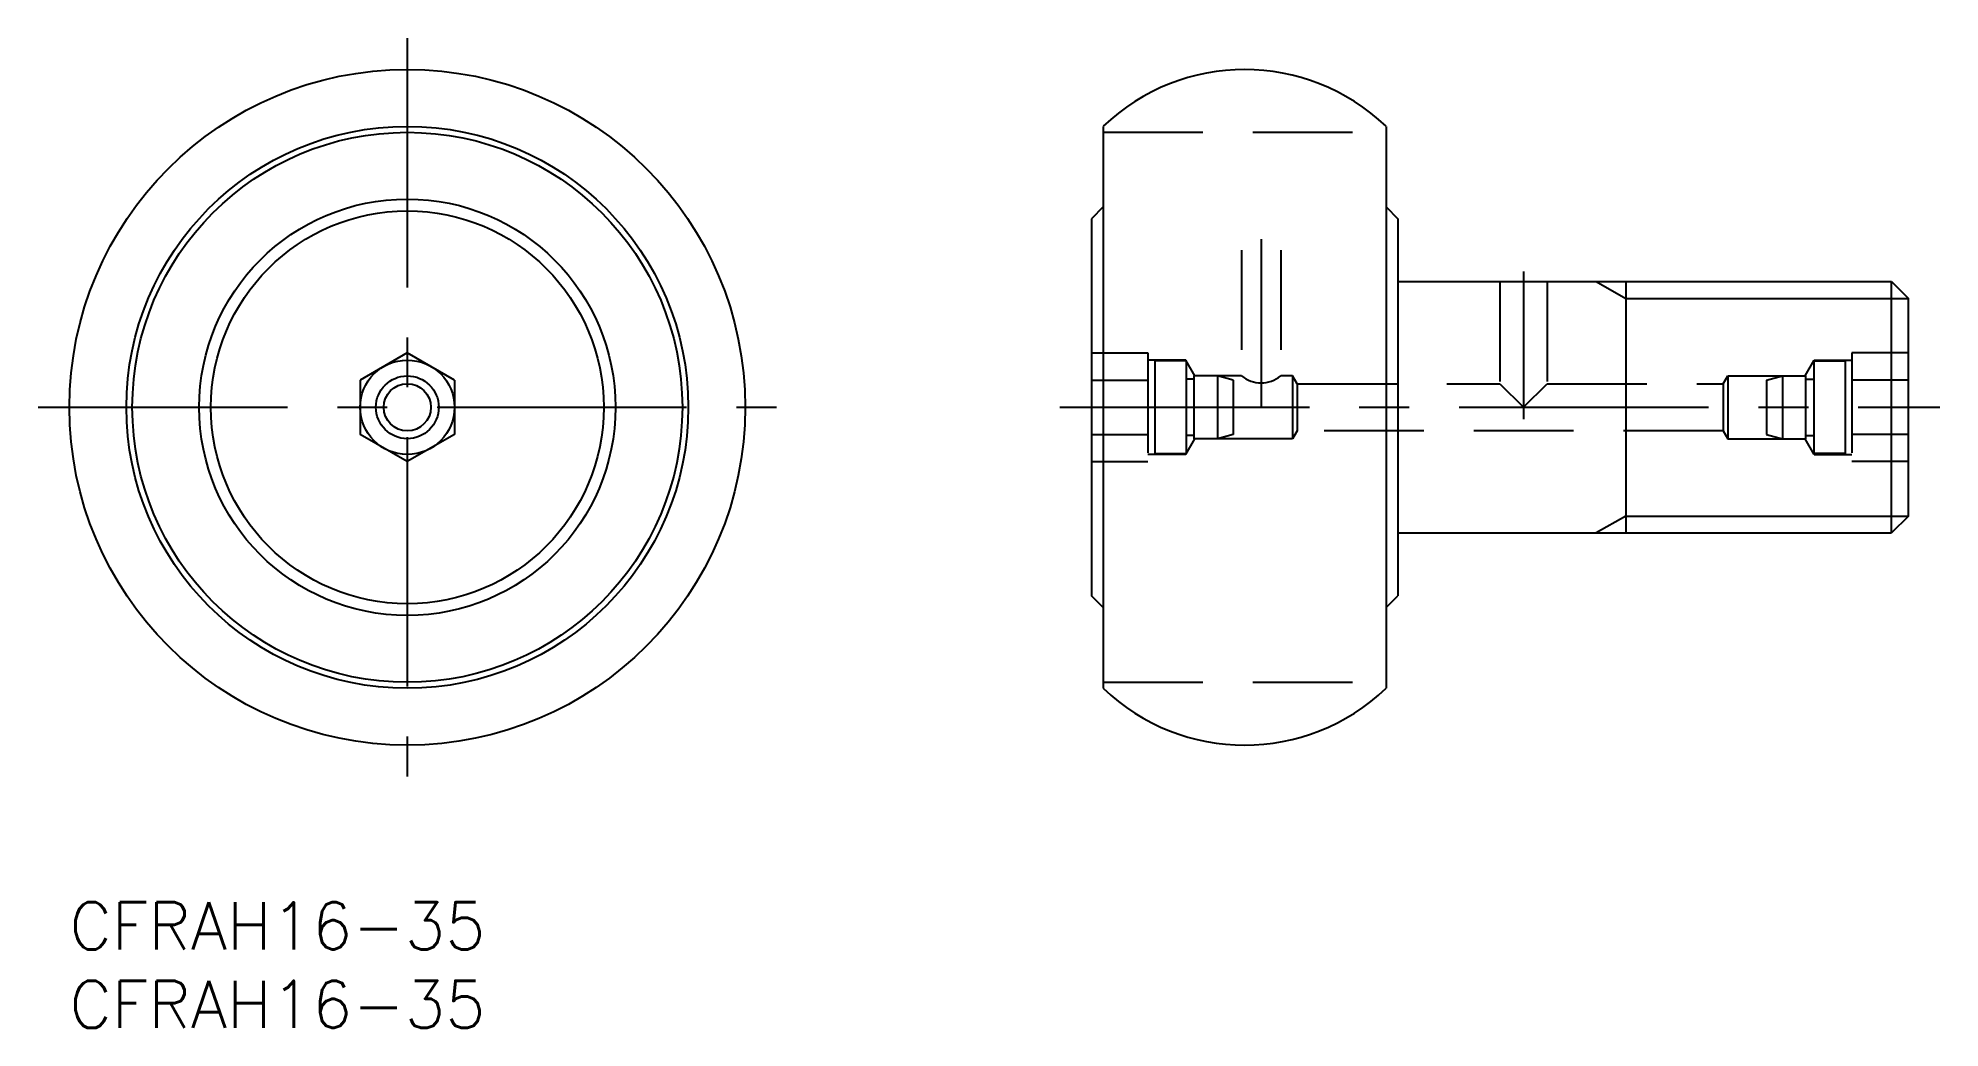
# Model space of a CAD drawing. Extents: x -2 to 119, y -8 to 55.
import ezdxf

# ---------------------------------------------------------------- set-up
doc = ezdxf.new("R2010")
doc.units = 0
doc.header["$LTSCALE"] = 0.5
doc.linetypes.add('CENTER', pattern=[50.8, 31.75, -6.35, 6.35, -6.35])
doc.linetypes.add('DASHED', pattern=[19.05, 12.7, -6.35])
for name, color, linetype in [('MSM_CENTER', 1, 'CENTER'), ('MSM_CONTINUOUS', 7, 'CONTINUOUS'), ('MSM_DASHED', 4, 'DASHED'), ('MSM_NARROW', 5, 'CONTINUOUS'), ('MSM_PART_NUMBER', 7, 'CONTINUOUS')]:
    doc.layers.add(name, color=color, linetype=linetype)
doc.styles.get("Standard").update_dxf_attribs({"font": 'txt.shx', "height": 3, "bigfont": 'bigfont.shx'})

# ---------------------------------------------------------------- blocks, each defined once
blk = doc.blocks.new('*U19')
at = {"layer": 'MSM_PART_NUMBER'}
blk.add_text('CFRAH16-35', height=3, dxfattribs=at).set_placement((0, -3))
blk = doc.blocks.new('*U20')
at = {"layer": 'MSM_PART_NUMBER'}
blk.add_text('CFRAH16-35', height=3, dxfattribs=at).set_placement((0, -8))

msp = doc.modelspace()

# ---------------------------------------------------------------- linework, layer by layer
at = {"layer": 'MSM_CENTER'}
for p, q in [((21.5, 55), (21.5, 8)), ((75.83, 42.21), (75.83, 31.58)), ((92.53, 40.15), (92.53, 30.75)), ((-2, 31.5), (45, 31.5)), ((63.03, 31.5), (119.03, 31.5))]:
    msp.add_line(p, q, dxfattribs=at)
at = {"layer": 'MSM_CONTINUOUS'}
for p, q in [((65.78, 49.38), (65.78, 13.62)), ((83.78, 49.38), (83.78, 13.62)), ((65.78, 44.25), (65.03, 43.5)), ((83.78, 44.25), (84.53, 43.5)), ((65.03, 43.5), (65.03, 19.5)), ((84.53, 43.5), (84.53, 19.5)), ((84.53, 39.5), (115.95, 39.5)), ((99.03, 39.5), (99.03, 23.5)), ((115.95, 23.5), (115.95, 39.5)), ((115.95, 39.5), (117.03, 38.42)), ((117.03, 24.58), (117.03, 38.42)), ((21.5, 34.96), (18.5, 33.23)), ((24.5, 33.23), (21.5, 34.96)), ((18.5, 33.23), (18.5, 29.77)), ((24.5, 33.23), (24.5, 29.77)), ((21.5, 28.04), (18.5, 29.77)), ((24.5, 29.77), (21.5, 28.04)), ((117.03, 24.58), (115.95, 23.5)), ((84.53, 23.5), (115.95, 23.5)), ((65.78, 18.75), (65.03, 19.5)), ((83.78, 18.75), (84.53, 19.5))]:
    msp.add_line(p, q, dxfattribs=at)
for radius in [21.5, 17.88, 17.5, 13.25, 12.5, 3, 2, 1.5]:
    msp.add_circle((21.5, 31.5), radius, dxfattribs=at)
for centre, start, end in [((74.78, 40), 46.1869, 133.8131), ((74.78, 23), 226.1869, 313.8131)]:
    msp.add_arc(centre, 13, start, end, dxfattribs=at)
at = {"layer": 'MSM_DASHED'}
for p, q in [((65.78, 49), (83.78, 49)), ((74.58, 41.5), (74.58, 33.5)), ((77.08, 41.5), (77.08, 33.5)), ((91.03, 39.5), (91.03, 33)), ((94.03, 39.5), (94.03, 33)), ((65.03, 34.96), (68.63, 34.96)), ((68.63, 34.96), (68.63, 28.04)), ((71.03, 34.5), (68.63, 34.5)), ((69.06, 34.45), (69.06, 28.55)), ((71.06, 34.45), (69.06, 34.45)), ((71.61, 33.5), (71.03, 34.5)), ((71.03, 34.5), (71.03, 34.45)), ((71.06, 34.45), (71.06, 28.55)), ((110.45, 33.5), (111.03, 34.5)), ((111, 34.45), (111, 28.55)), ((111, 34.45), (113, 34.45)), ((111.03, 34.5), (111.03, 34.45)), ((111.03, 34.5), (113.43, 34.5)), ((113, 34.45), (113, 28.55)), ((113.43, 34.96), (113.43, 28.04)), ((117.03, 34.96), (113.43, 34.96)), ((65.03, 33.23), (68.63, 33.23)), ((71.56, 33.3), (71.06, 33.3)), ((74.58, 33.5), (71.56, 33.5)), ((71.56, 29.5), (71.56, 33.5)), ((73.06, 33.5), (73.06, 29.5)), ((74.06, 33.23), (73.06, 33.5)), ((74.06, 33.23), (74.06, 29.77)), ((77.83, 33.5), (77.08, 33.5)), ((77.83, 33.5), (77.83, 29.5)), ((78.12, 33), (77.83, 33.5)), ((78.12, 33), (91.03, 33)), ((78.12, 33), (78.12, 30)), ((91.03, 33), (92.53, 31.5)), ((92.53, 31.5), (94.03, 33)), ((94.03, 33), (105.24, 33)), ((105.24, 33), (105.53, 33.5)), ((105.24, 33), (105.24, 30)), ((105.53, 33.5), (105.53, 29.5)), ((105.53, 33.5), (110.5, 33.5)), ((108, 33.23), (109, 33.5)), ((108, 33.23), (108, 29.77)), ((109, 33.5), (109, 29.5)), ((110.5, 29.5), (110.5, 33.5)), ((110.5, 33.3), (111, 33.3)), ((117.03, 33.23), (113.43, 33.23)), ((65.03, 29.77), (68.63, 29.77)), ((71.03, 28.5), (71.61, 29.5)), ((71.56, 29.7), (71.06, 29.7)), ((77.83, 29.5), (71.56, 29.5)), ((74.06, 29.77), (73.06, 29.5)), ((78.12, 30), (77.83, 29.5)), ((105.24, 30), (78.12, 30)), ((105.24, 30), (105.53, 29.5)), ((105.53, 29.5), (110.5, 29.5)), ((108, 29.77), (109, 29.5)), ((111.03, 28.5), (110.45, 29.5)), ((110.5, 29.7), (111, 29.7)), ((117.03, 29.77), (113.43, 29.77)), ((65.03, 28.04), (68.63, 28.04)), ((71.03, 28.5), (68.63, 28.5)), ((69.06, 28.55), (71.06, 28.55)), ((71.03, 28.55), (71.03, 28.5)), ((113, 28.55), (111, 28.55)), ((111.03, 28.55), (111.03, 28.5)), ((111.03, 28.5), (113.43, 28.5)), ((117.03, 28.04), (113.43, 28.04)), ((65.78, 14), (83.78, 14))]:
    msp.add_line(p, q, dxfattribs=at)
msp.add_arc((75.83, 35.06), 2, 231.3562, 308.6438, dxfattribs=at)
at = {"layer": 'MSM_NARROW'}
for p, q in [((97.15, 39.5), (99.03, 38.42)), ((99.03, 38.42), (117.03, 38.42)), ((99.03, 24.58), (97.15, 23.5)), ((99.03, 24.58), (117.03, 24.58))]:
    msp.add_line(p, q, dxfattribs=at)

# ---------------------------------------------------------------- block references
at = {"layer": 'MSM_CONTINUOUS'}
for name in ['*U19', '*U20']:
    msp.add_blockref(name, (0, 0), dxfattribs=at)

doc.saveas('drawing.dxf')
